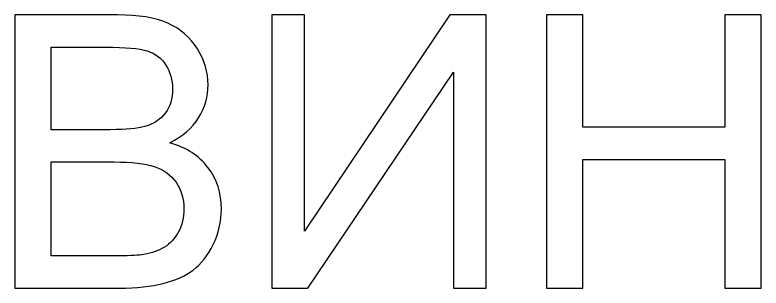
# Model space of a CAD drawing. Header units: centimetres. Extents: x -34 to 236, y -37 to 15.
# Drawn here: x 146.112 to 147.767, y 13.759 to 14.365 of the extents above; entities that cross this region are included whole.
import ezdxf

# ---------------------------------------------------------------- set-up
doc = ezdxf.new("R2010")
doc.units = ezdxf.units.CM
doc.header["$MEASUREMENT"] = 0
doc.layers.add('layer 1', color=7, linetype='Continuous')

msp = doc.modelspace()

# ---------------------------------------------------------------- linework, layer by layer
at = {"layer": 'layer 1', "color": 232}
for points, knots in [([(146.11246, 13.7589), (146.11246, 13.7589), (146.11246, 14.36497), (146.11246, 14.36497), (146.11246, 14.36497), (146.11246, 14.36497), (146.33993, 14.36497), (146.33993, 14.36497), (146.33993, 14.36497), (146.38621, 14.36497), (146.42333, 14.35877), (146.45127, 14.34663), (146.45127, 14.34663), (146.47935, 14.33435), (146.50122, 14.31544), (146.51703, 14.2899), (146.51703, 14.2899), (146.53283, 14.2645), (146.54087, 14.23783), (146.54087, 14.20989), (146.54087, 14.20989), (146.54087, 14.18407), (146.53382, 14.15966), (146.51971, 14.1368), (146.51971, 14.1368), (146.50574, 14.11394), (146.48443, 14.09545), (146.45606, 14.08134), (146.45606, 14.08134), (146.49275, 14.07062), (146.52084, 14.05227), (146.54059, 14.02645), (146.54059, 14.02645), (146.56035, 14.00048), (146.57022, 13.96986), (146.57022, 13.93458), (146.57022, 13.93458), (146.57022, 13.90622), (146.56416, 13.87983), (146.55216, 13.85542), (146.55216, 13.85542), (146.54017, 13.83101), (146.52535, 13.81224), (146.50771, 13.79898), (146.50771, 13.79898), (146.49007, 13.78571), (146.46792, 13.77583), (146.44139, 13.76906), (146.44139, 13.76906), (146.41486, 13.76229), (146.38226, 13.7589), (146.3436, 13.7589), (146.3436, 13.7589), (146.3436, 13.7589), (146.11246, 13.7589), (146.11246, 13.7589)], [0, 0, 0, 0, 0.0714286, 0.0714286, 0.0714286, 0.0714286, 0.1428571, 0.1428571, 0.1428571, 0.1428571, 0.2142857, 0.2142857, 0.2142857, 0.2142857, 0.2857143, 0.2857143, 0.2857143, 0.2857143, 0.3571429, 0.3571429, 0.3571429, 0.3571429, 0.4285714, 0.4285714, 0.4285714, 0.4285714, 0.5, 0.5, 0.5, 0.5, 0.5714286, 0.5714286, 0.5714286, 0.5714286, 0.6428571, 0.6428571, 0.6428571, 0.6428571, 0.7142857, 0.7142857, 0.7142857, 0.7142857, 0.7857143, 0.7857143, 0.7857143, 0.7857143, 0.8571429, 0.8571429, 0.8571429, 0.8571429, 0.9285714, 0.9285714, 0.9285714, 0.9285714, 1, 1, 1, 1]), ([(146.68184, 14.36497), (146.68184, 14.36497), (146.75452, 14.36497), (146.75452, 14.36497), (146.75452, 14.36497), (146.75452, 14.36497), (146.75452, 13.88505), (146.75452, 13.88505), (146.75452, 13.88505), (146.75452, 13.88505), (147.07696, 14.36497), (147.07696, 14.36497), (147.07696, 14.36497), (147.07696, 14.36497), (147.15767, 14.36497), (147.15767, 14.36497), (147.15767, 14.36497), (147.15767, 14.36497), (147.15767, 13.7589), (147.15767, 13.7589), (147.15767, 13.7589), (147.15767, 13.7589), (147.08486, 13.7589), (147.08486, 13.7589), (147.08486, 13.7589), (147.08486, 13.7589), (147.08486, 14.23769), (147.08486, 14.23769), (147.08486, 14.23769), (147.08486, 14.23769), (146.762, 13.7589), (146.762, 13.7589), (146.762, 13.7589), (146.762, 13.7589), (146.68184, 13.7589), (146.68184, 13.7589), (146.68184, 13.7589), (146.68184, 13.7589), (146.68184, 14.36497), (146.68184, 14.36497)], [0, 0, 0, 0, 0.1, 0.1, 0.1, 0.1, 0.2, 0.2, 0.2, 0.2, 0.3, 0.3, 0.3, 0.3, 0.4, 0.4, 0.4, 0.4, 0.5, 0.5, 0.5, 0.5, 0.6, 0.6, 0.6, 0.6, 0.7, 0.7, 0.7, 0.7, 0.8, 0.8, 0.8, 0.8, 0.9, 0.9, 0.9, 0.9, 1, 1, 1, 1]), ([(147.29158, 13.7589), (147.29158, 13.7589), (147.29158, 14.36497), (147.29158, 14.36497), (147.29158, 14.36497), (147.29158, 14.36497), (147.37188, 14.36497), (147.37188, 14.36497), (147.37188, 14.36497), (147.37188, 14.36497), (147.37188, 14.11605), (147.37188, 14.11605), (147.37188, 14.11605), (147.37188, 14.11605), (147.68684, 14.11605), (147.68684, 14.11605), (147.68684, 14.11605), (147.68684, 14.11605), (147.68684, 14.36497), (147.68684, 14.36497), (147.68684, 14.36497), (147.68684, 14.36497), (147.76713, 14.36497), (147.76713, 14.36497), (147.76713, 14.36497), (147.76713, 14.36497), (147.76713, 13.7589), (147.76713, 13.7589), (147.76713, 13.7589), (147.76713, 13.7589), (147.68684, 13.7589), (147.68684, 13.7589), (147.68684, 13.7589), (147.68684, 13.7589), (147.68684, 14.04451), (147.68684, 14.04451), (147.68684, 14.04451), (147.68684, 14.04451), (147.37188, 14.04451), (147.37188, 14.04451), (147.37188, 14.04451), (147.37188, 14.04451), (147.37188, 13.7589), (147.37188, 13.7589), (147.37188, 13.7589), (147.37188, 13.7589), (147.29158, 13.7589), (147.29158, 13.7589)], [0, 0, 0, 0, 0.0833333, 0.0833333, 0.0833333, 0.0833333, 0.1666667, 0.1666667, 0.1666667, 0.1666667, 0.25, 0.25, 0.25, 0.25, 0.3333333, 0.3333333, 0.3333333, 0.3333333, 0.4166667, 0.4166667, 0.4166667, 0.4166667, 0.5, 0.5, 0.5, 0.5, 0.5833333, 0.5833333, 0.5833333, 0.5833333, 0.6666667, 0.6666667, 0.6666667, 0.6666667, 0.75, 0.75, 0.75, 0.75, 0.8333333, 0.8333333, 0.8333333, 0.8333333, 0.9166667, 0.9166667, 0.9166667, 0.9166667, 1, 1, 1, 1]), ([(146.19275, 14.11027), (146.19275, 14.11027), (146.32384, 14.11027), (146.32384, 14.11027), (146.32384, 14.11027), (146.35926, 14.11027), (146.3848, 14.11267), (146.40033, 14.11732), (146.40033, 14.11732), (146.42065, 14.12339), (146.43603, 14.13341), (146.44633, 14.14752), (146.44633, 14.14752), (146.45663, 14.16163), (146.46185, 14.17927), (146.46185, 14.20044), (146.46185, 14.20044), (146.46185, 14.22048), (146.45705, 14.23826), (146.44746, 14.2535), (146.44746, 14.2535), (146.43772, 14.26888), (146.42389, 14.27932), (146.40611, 14.28496), (146.40611, 14.28496), (146.38819, 14.29061), (146.35743, 14.29343), (146.31382, 14.29343), (146.31382, 14.29343), (146.31382, 14.29343), (146.19275, 14.29343), (146.19275, 14.29343), (146.19275, 14.29343), (146.19275, 14.29343), (146.19275, 14.11027), (146.19275, 14.11027)], [0, 0, 0, 0, 0.1111111, 0.1111111, 0.1111111, 0.1111111, 0.2222222, 0.2222222, 0.2222222, 0.2222222, 0.3333333, 0.3333333, 0.3333333, 0.3333333, 0.4444444, 0.4444444, 0.4444444, 0.4444444, 0.5555556, 0.5555556, 0.5555556, 0.5555556, 0.6666667, 0.6666667, 0.6666667, 0.6666667, 0.7777778, 0.7777778, 0.7777778, 0.7777778, 0.8888889, 0.8888889, 0.8888889, 0.8888889, 1, 1, 1, 1]), ([(146.19275, 13.83044), (146.19275, 13.83044), (146.3436, 13.83044), (146.3436, 13.83044), (146.3436, 13.83044), (146.36956, 13.83044), (146.38777, 13.83143), (146.39821, 13.83327), (146.39821, 13.83327), (146.41669, 13.83665), (146.43208, 13.84216), (146.44449, 13.84992), (146.44449, 13.84992), (146.45691, 13.85754), (146.46707, 13.86883), (146.47512, 13.8835), (146.47512, 13.8835), (146.48302, 13.89832), (146.48711, 13.91525), (146.48711, 13.93458), (146.48711, 13.93458), (146.48711, 13.95716), (146.48132, 13.97678), (146.46975, 13.99357), (146.46975, 13.99357), (146.45818, 14.01022), (146.44209, 14.02193), (146.42149, 14.02871), (146.42149, 14.02871), (146.40103, 14.03534), (146.3714, 14.03872), (146.33287, 14.03872), (146.33287, 14.03872), (146.33287, 14.03872), (146.19275, 14.03872), (146.19275, 14.03872), (146.19275, 14.03872), (146.19275, 14.03872), (146.19275, 13.83044), (146.19275, 13.83044)], [0, 0, 0, 0, 0.1, 0.1, 0.1, 0.1, 0.2, 0.2, 0.2, 0.2, 0.3, 0.3, 0.3, 0.3, 0.4, 0.4, 0.4, 0.4, 0.5, 0.5, 0.5, 0.5, 0.6, 0.6, 0.6, 0.6, 0.7, 0.7, 0.7, 0.7, 0.8, 0.8, 0.8, 0.8, 0.9, 0.9, 0.9, 0.9, 1, 1, 1, 1])]:
    msp.add_open_spline(points, degree=3, knots=knots, dxfattribs=at)

doc.saveas('drawing.dxf')
